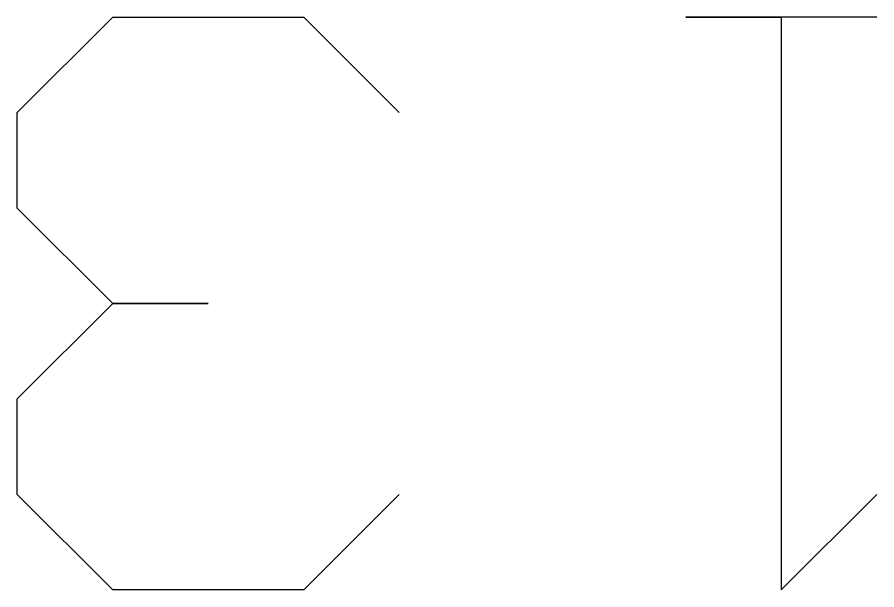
# Model space of a CAD drawing. Header units: millimetres. Extents: x 12 to 126, y 25 to 105.
# Drawn here: x 11.88 to 13.23, y 62.21 to 63.11 of the extents above; entities that cross this region are included whole.
import ezdxf

# ---------------------------------------------------------------- set-up
doc = ezdxf.new("R2010")
doc.units = ezdxf.units.MM
doc.layers.add('TopOverlay', color=2, linetype='Continuous')

# ---------------------------------------------------------------- blocks, each defined once
blk = doc.blocks.new('HDR2X7_1')
at = {"layer": 'TopOverlay'}
for p, q in [((-0.2097, 18.0796), (-0.0598, 18.2296)), ((-0.0598, 18.2296), (0.0902, 18.2296)), ((0.0902, 18.2296), (0.2401, 18.0796)), ((0.2401, 18.0796), (0.3901, 18.2296)), ((0.3901, 18.2296), (0.5401, 18.2296)), ((0.5401, 18.2296), (0.69, 18.0796)), ((-0.2097, 17.7797), (-0.2097, 18.0796)), ((0.2401, 18.0796), (0.2401, 17.9297)), ((0.2401, 17.9297), (0.2401, 18.0796)), ((0.69, 18.0796), (0.69, 17.7797)), ((-0.0598, 17.6298), (-0.2097, 17.7797)), ((0.69, 17.7797), (0.5401, 17.6298)), ((0.69, 16.88), (0.69, 17.1799)), ((0.69, 17.1799), (0.69, 17.0299)), ((0.69, 17.0299), (-0.2097, 17.0299)), ((-0.2097, 17.0299), (-0.0598, 16.88))]:
    blk.add_line(p, q, dxfattribs=at)

msp = doc.modelspace()

# ---------------------------------------------------------------- block references
at = {"rotation": 90}
msp.add_blockref('HDR2X7_1', (30.11, 62.42), dxfattribs=at)

doc.saveas('drawing.dxf')
